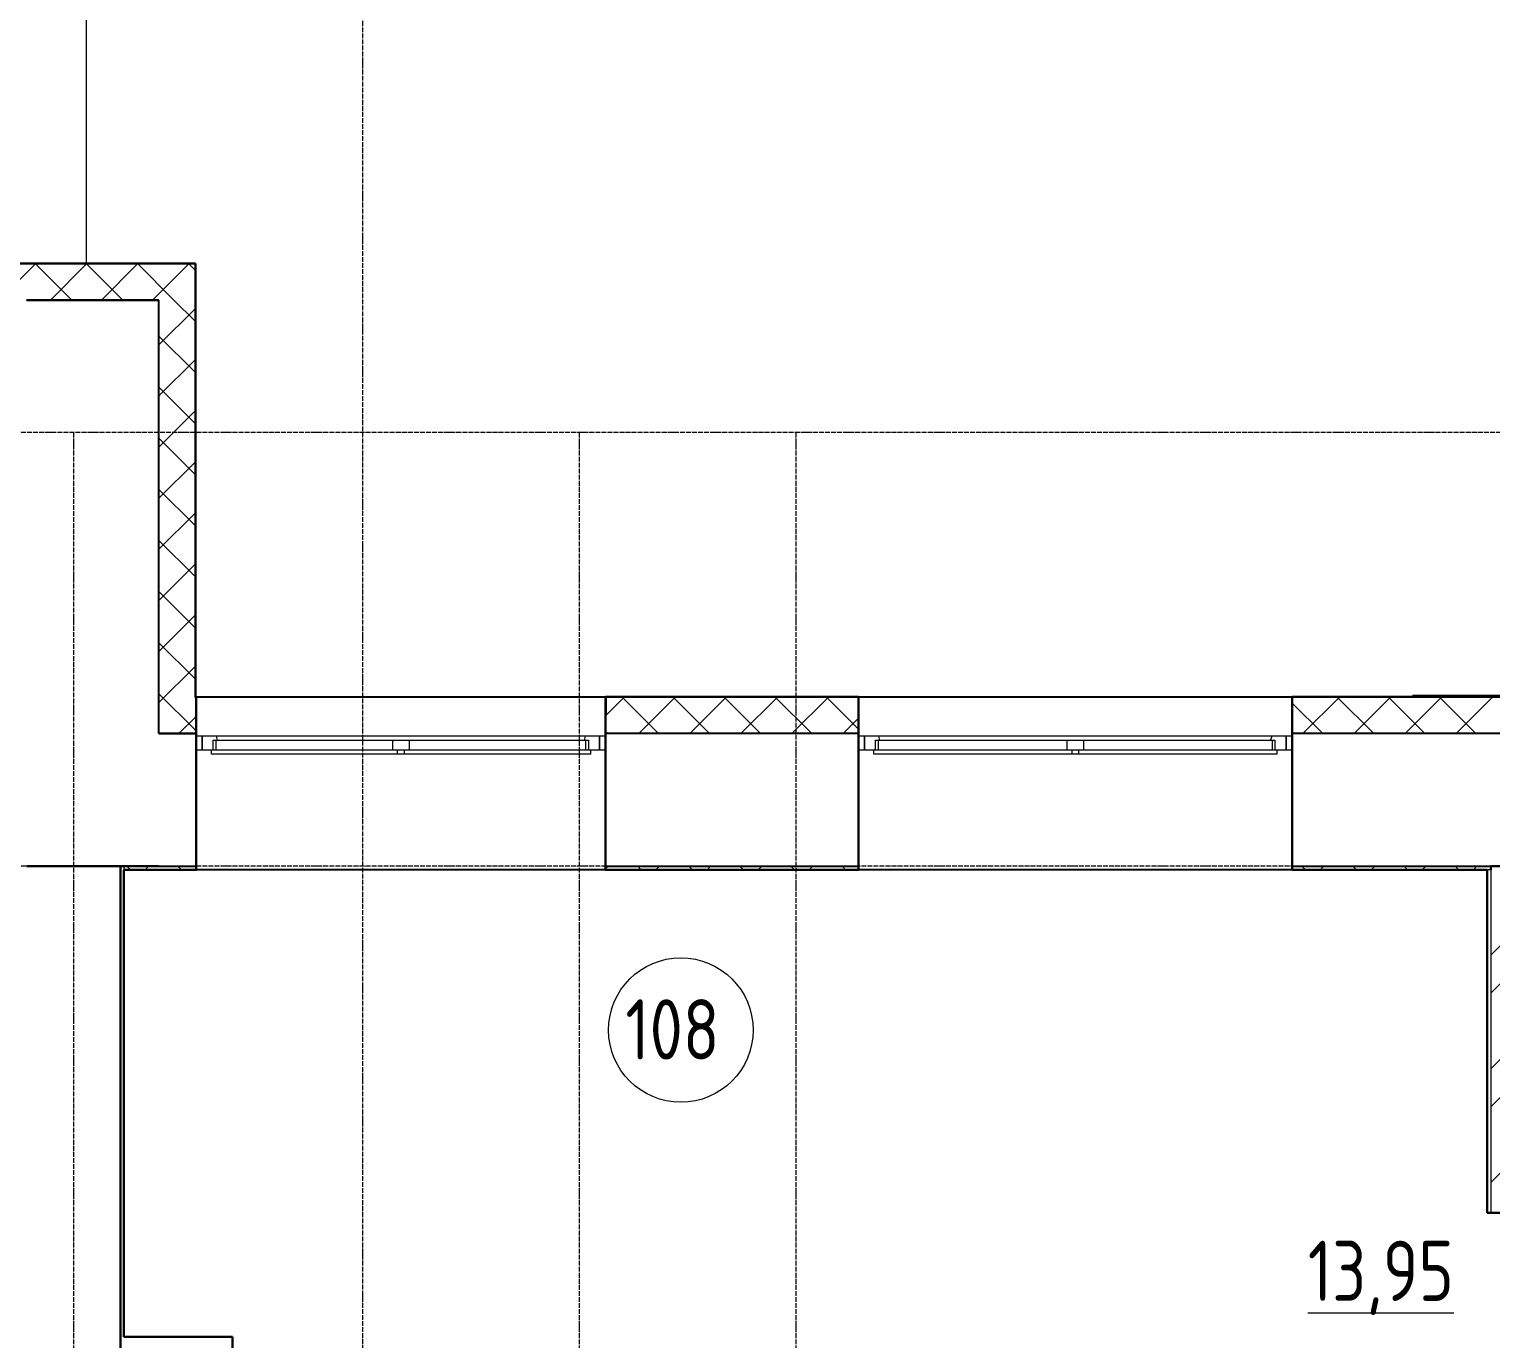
# Model space of a CAD drawing. Header units: millimetres. Extents: x -695119 to 412940, y -249585 to 622758.
# Drawn here: x 156680 to 162748, y -54133 to -48696 of the extents above; entities that cross this region are included whole.
import ezdxf

# ---------------------------------------------------------------- set-up
doc = ezdxf.new("R2010")
doc.units = ezdxf.units.MM
doc.linetypes.add('ADSK_Линия сетки', pattern=[25, 20, -2.5, 0, -2.5])
for name, color, linetype, lineweight in [('Каркас_Импост', 8, 'Continuous', 9), ('Марки помещений', 8, 'Continuous', 20), ('Окна', 252, 'Continuous', 9), ('Оси', 252, 'Continuous', 9), ('Перекрытия', 7, 'Continuous', 18), ('Стены разрез', 7, 'Continuous', 30), ('Стены штриховка', 7, 'Continuous', 9)]:
    doc.layers.add(name, color=color, linetype=linetype, lineweight=lineweight)
doc.layers.add('Стены', color=194, linetype='Continuous')
doc.styles.add('GOST 2.304 type A_1', font='', dxfattribs={"height": 350})
doc.styles.get('GOST 2.304 type A_1').set_extended_font_data('GOST 2.304 type A')

# ---------------------------------------------------------------- blocks, each defined once
blk = doc.blocks.new('1 этаж')
at = {"layer": 'Каркас_Импост', "color": 251, "lineweight": 18, "true_color": 0x636466}
for p, q in [((-17361.4, -132807.4), (-17420.8, -132807.4)), ((-17420.8, -132807.4), (-17420.8, -132865.4)), ((-17374.8, -132865.4), (-17374.8, -132824.4)), ((-17374.8, -132824.4), (-17362.8, -132824.4)), ((-17356.8, -132824.4), (-17361.4, -132807.4)), ((-15830.2, -132807.4), (-15834.8, -132824.4)), ((-15770.8, -132807.4), (-15830.2, -132807.4)), ((-15828.8, -132824.4), (-15816.8, -132824.4)), ((-15816.8, -132824.4), (-15816.8, -132865.4)), ((-15770.8, -132865.4), (-15770.8, -132807.4)), ((-14611.4, -132807.4), (-14670.8, -132807.4)), ((-14670.8, -132807.4), (-14670.8, -132865.4)), ((-14624.8, -132865.4), (-14624.8, -132824.4)), ((-14624.8, -132824.4), (-14612.8, -132824.4)), ((-14606.8, -132824.4), (-14611.4, -132807.4)), ((-12980.2, -132807.4), (-12984.8, -132824.4)), ((-12920.8, -132807.4), (-12980.2, -132807.4)), ((-12978.8, -132824.4), (-12966.8, -132824.4)), ((-12966.8, -132824.4), (-12966.8, -132865.4)), ((-12920.8, -132865.4), (-12920.8, -132807.4)), ((-17420.8, -132865.4), (-17382.8, -132865.4)), ((-15808.8, -132865.4), (-15770.8, -132865.4)), ((-14670.8, -132865.4), (-14632.8, -132865.4)), ((-12958.8, -132865.4), (-12920.8, -132865.4))]:
    blk.add_line(p, q, dxfattribs=at)
at = {"layer": 'Каркас_Импост', "color": 251, "true_color": 0x636466}
for p, q in [((-17362.8, -132824.4), (-16630.8, -132824.4)), ((-17362.8, -132865.4), (-17362.8, -132824.4)), ((-15830.2, -132807.4), (-17361.4, -132807.4)), ((-16630.8, -132824.4), (-16560.8, -132824.4)), ((-16630.8, -132824.4), (-16630.8, -132865.4)), ((-16560.8, -132824.4), (-15828.8, -132824.4)), ((-16560.8, -132865.4), (-16560.8, -132824.4)), ((-15828.8, -132824.4), (-15828.8, -132865.4)), ((-14612.8, -132824.4), (-13830.8, -132824.4)), ((-14612.8, -132865.4), (-14612.8, -132824.4)), ((-12980.2, -132807.4), (-14611.4, -132807.4)), ((-13830.8, -132824.4), (-13760.8, -132824.4)), ((-13830.8, -132824.4), (-13830.8, -132865.4)), ((-13760.8, -132824.4), (-12978.8, -132824.4)), ((-13760.8, -132865.4), (-13760.8, -132824.4)), ((-12978.8, -132824.4), (-12978.8, -132865.4)), ((-17382.8, -132865.4), (-16610.8, -132865.4)), ((-17382.8, -132882.4), (-17382.8, -132865.4)), ((-16610.8, -132882.4), (-17382.8, -132882.4)), ((-16610.8, -132865.4), (-16580.8, -132865.4)), ((-16610.8, -132865.4), (-16610.8, -132882.4)), ((-16580.8, -132882.4), (-16610.8, -132882.4)), ((-16580.8, -132865.4), (-15808.8, -132865.4)), ((-16580.8, -132882.4), (-16580.8, -132865.4)), ((-15808.8, -132882.4), (-16580.8, -132882.4)), ((-15808.8, -132865.4), (-15808.8, -132882.4)), ((-14632.8, -132865.4), (-13810.8, -132865.4)), ((-14632.8, -132882.4), (-14632.8, -132865.4)), ((-13810.8, -132882.4), (-14632.8, -132882.4)), ((-13810.8, -132865.4), (-13780.8, -132865.4)), ((-13810.8, -132865.4), (-13810.8, -132882.4)), ((-13780.8, -132882.4), (-13810.8, -132882.4)), ((-13780.8, -132865.4), (-12958.8, -132865.4)), ((-13780.8, -132882.4), (-13780.8, -132865.4)), ((-12958.8, -132882.4), (-13780.8, -132882.4)), ((-12958.8, -132865.4), (-12958.8, -132882.4))]:
    blk.add_line(p, q, dxfattribs=at)
at = {"layer": 'Марки помещений', "color": 251, "true_color": 0x636466}
blk.add_circle((-15433.5, -134028.2), 300, dxfattribs=at)
at = {"layer": 'Окна', "color": 251, "true_color": 0x636466}
for p, q in [((-17420.8, -132807.4), (-17445.8, -132807.4)), ((-17420.8, -132865.4), (-17420.8, -132807.4)), ((-15745.8, -132807.4), (-15770.8, -132807.4)), ((-15770.8, -132807.4), (-15770.8, -132865.4)), ((-14670.8, -132807.4), (-14695.8, -132807.4)), ((-14670.8, -132865.4), (-14670.8, -132807.4)), ((-12895.8, -132807.4), (-12920.8, -132807.4)), ((-12920.8, -132807.4), (-12920.8, -132865.4)), ((-17445.8, -132865.4), (-17420.8, -132865.4)), ((-15770.8, -132865.4), (-15745.8, -132865.4)), ((-14695.8, -132865.4), (-14670.8, -132865.4)), ((-12920.8, -132865.4), (-12895.8, -132865.4))]:
    blk.add_line(p, q, dxfattribs=at)
at = {"layer": 'Оси', "color": 251, "linetype": 'ADSK_Линия сетки', "true_color": 0x636466}
for p, q in [((-16755.8, -96281.4), (-16755.8, -160943.1)), ((4311.5, -131547.4), (-72628.1, -131547.4)), ((-17955.8, -131547.4), (-17955.8, -160943.1)), ((-15855.8, -131547.4), (-15855.8, -159673.1)), ((-14955.8, -131547.4), (-14955.8, -159673.1)), ((4311.5, -133347.4), (-72628.1, -133347.4))]:
    blk.add_line(p, q, dxfattribs=at)
at = {"layer": 'Перекрытия', "color": 251, "true_color": 0x636466}
blk.add_line((-17900.8, -130845.4), (-17900.8, -129345.4), dxfattribs=at)
at = {"layer": 'Стены', "color": 251, "true_color": 0x636466}
for p, q in [((-17600.8, -132797.4), (-17600.8, -130997.4)), ((-17445.8, -132645.4), (-15745.8, -132645.4)), ((-14695.8, -132645.4), (-12895.8, -132645.4)), ((-17445.8, -132797.4), (-17448.8, -132797.4)), ((-14695.8, -132797.4), (-15745.8, -132797.4)), ((-11895.8, -132797.4), (-12895.8, -132797.4)), ((-17600.8, -133347.4), (-17445.8, -133347.4)), ((-15745.8, -133362.4), (-17445.8, -133362.4)), ((-15745.8, -133347.4), (-14695.8, -133347.4)), ((-12895.8, -133362.4), (-14695.8, -133362.4)), ((-12895.8, -133347.4), (-12070.8, -133347.4))]:
    blk.add_line(p, q, dxfattribs=at)
at = {"layer": 'Стены разрез', "color": 251, "true_color": 0x636466}
for p, q in [((-17448.8, -130845.4), (-18250.8, -130845.4)), ((-17448.8, -132645.4), (-17448.8, -130845.4)), ((-17600.8, -130997.4), (-18150.8, -130997.4)), ((-17445.8, -132645.4), (-17448.8, -132645.4)), ((-17445.8, -133362.4), (-17445.8, -132645.4)), ((-15745.8, -132645.4), (-15745.8, -133362.4)), ((-14695.8, -132645.4), (-15745.8, -132645.4)), ((-14695.8, -133362.4), (-14695.8, -132645.4)), ((-12895.8, -132645.4), (-12895.8, -133362.4)), ((-11895.8, -132645.4), (-12895.8, -132645.4)), ((-11895.8, -132640.4), (-12395.8, -132640.4)), ((-12395.8, -132640.4), (-12395.8, -132645.4)), ((-17448.8, -132797.4), (-17600.8, -132797.4)), ((-17760.8, -133347.4), (-18150.8, -133347.4)), ((-17600.8, -133347.4), (-17760.8, -133347.4)), ((-17760.8, -133347.4), (-17760.8, -139692.4)), ((-17745.8, -133362.4), (-17445.8, -133362.4)), ((-17745.8, -135302.4), (-17745.8, -133362.4)), ((-15745.8, -133362.4), (-14695.8, -133362.4)), ((-12895.8, -133362.4), (-12085.8, -133362.4)), ((-12085.8, -133362.4), (-12085.8, -134787.4)), ((-12070.8, -133347.4), (-12070.8, -133362.4)), ((-11935.8, -133347.4), (-12070.8, -133347.4)), ((-12085.8, -134787.4), (-12000.8, -134787.4)), ((-17295.8, -135302.4), (-17745.8, -135302.4)), ((-17295.8, -135872.4), (-17295.8, -135302.4))]:
    blk.add_line(p, q, dxfattribs=at)
at = {"layer": 'Стены разрез', "color": 251, "linetype": 'Continuous', "lineweight": 9, "true_color": 0x636466}
for p, q in [((-18248.8, -130982.9), (-18113.3, -130847.4)), ((-17962.8, -130997.4), (-18112.8, -130847.4)), ((-18097.4, -130846), (-18063.9, -130846)), ((-18051.1, -130997.4), (-17901.1, -130847.4)), ((-17750.7, -130997.4), (-17900.7, -130847.4)), ((-17894.2, -130846), (-17860.7, -130846)), ((-17839, -130997.4), (-17689, -130847.4)), ((-17538.6, -130997.4), (-17688.6, -130847.4)), ((-17626.9, -130997.4), (-17476.9, -130847.4)), ((-17489.9, -130847.4), (-17491.1, -130845.4)), ((-17450.8, -130873), (-17476.4, -130847.4)), ((-17450.8, -131085.1), (-17538.6, -130997.4)), ((-17600.8, -131183.4), (-17450.8, -131033.4)), ((-17450.8, -131297.3), (-17600.8, -131147.3)), ((-17600.8, -131395.6), (-17450.8, -131245.6)), ((-17450.8, -131509.4), (-17600.8, -131359.4)), ((-17600.8, -131607.7), (-17450.8, -131457.7)), ((-17450.8, -131721.5), (-17600.8, -131571.5)), ((-17600.8, -131819.8), (-17450.8, -131669.8)), ((-17450.8, -131933.7), (-17600.8, -131783.7)), ((-17600.8, -132032), (-17450.8, -131882)), ((-17450.8, -132145.8), (-17600.8, -131995.8)), ((-17600.8, -132244.1), (-17450.8, -132094.1)), ((-17450.8, -132357.9), (-17600.8, -132207.9)), ((-17600.8, -132456.2), (-17450.8, -132306.2)), ((-17448.8, -132341), (-17450.8, -132337.6)), ((-17450.8, -132570.1), (-17600.8, -132420.1)), ((-17600.8, -132668.4), (-17450.8, -132518.4)), ((-17450.8, -132782.2), (-17600.8, -132632.2)), ((-15743.8, -132652.6), (-15745.8, -132649.1)), ((-15743.8, -132720.6), (-15670.6, -132647.4)), ((-15526.4, -132797.4), (-15676.4, -132647.4)), ((-15608.5, -132797.4), (-15458.5, -132647.4)), ((-15314.3, -132797.4), (-15464.3, -132647.4)), ((-15396.4, -132797.4), (-15246.4, -132647.4)), ((-15102.2, -132797.4), (-15252.2, -132647.4)), ((-15184.2, -132797.4), (-15034.2, -132647.4)), ((-15135.2, -132645.4), (-15136.4, -132647.4)), ((-14890, -132797.4), (-15040, -132647.4)), ((-14972.1, -132797.4), (-14822.1, -132647.4)), ((-14695.8, -132779.5), (-14827.9, -132647.4)), ((-12850.8, -132797.4), (-12700.8, -132647.4)), ((-12556.6, -132797.4), (-12706.6, -132647.4)), ((-12638.6, -132797.4), (-12488.6, -132647.4)), ((-12344.5, -132797.4), (-12494.5, -132647.4)), ((-12426.5, -132797.4), (-12276.5, -132647.4)), ((-12316.7, -132640.4), (-12318.4, -132643.4)), ((-12132.3, -132797.4), (-12282.3, -132647.4)), ((-12214.4, -132797.4), (-12064.4, -132647.4)), ((-15745.8, -132674.8), (-15743.8, -132674.8)), ((-12895.8, -132674.8), (-12893.8, -132674.8)), ((-12768.7, -132797.4), (-12893.8, -132672.3)), ((-17517.7, -132797.4), (-17450.8, -132730.5)), ((-17450.8, -132730.5), (-17445.8, -132725.5)), ((-15745.8, -132722.6), (-15744.6, -132721.4)), ((-14760, -132797.4), (-14695.8, -132733.2)), ((-17445.8, -132787.2), (-17450.8, -132782.2)), ((-15738.6, -132797.4), (-15745.8, -132790.1)), ((-17719.2, -133362.4), (-17734.2, -133347.4)), ((-17658.4, -133362.4), (-17643.4, -133347.4)), ((-17507, -133362.4), (-17522, -133347.4)), ((-17446.3, -133362.4), (-17445.8, -133361.9)), ((-15745.8, -133358.9), (-15734.2, -133347.4)), ((-15597.8, -133362.4), (-15612.8, -133347.4)), ((-15537.1, -133362.4), (-15522.1, -133347.4)), ((-15385.7, -133362.4), (-15400.7, -133347.4)), ((-15325, -133362.4), (-15310, -133347.4)), ((-15173.6, -133362.4), (-15188.6, -133347.4)), ((-15112.8, -133362.4), (-15097.8, -133347.4)), ((-14961.4, -133362.4), (-14976.4, -133347.4)), ((-14900.7, -133362.4), (-14885.7, -133347.4)), ((-14749.3, -133362.4), (-14764.3, -133347.4)), ((-12840.1, -133362.4), (-12855.1, -133347.4)), ((-12779.4, -133362.4), (-12764.4, -133347.4)), ((-12628, -133362.4), (-12643, -133347.4)), ((-12567.2, -133362.4), (-12552.2, -133347.4)), ((-12415.9, -133362.4), (-12430.9, -133347.4)), ((-12355.1, -133362.4), (-12340.1, -133347.4)), ((-12203.7, -133362.4), (-12218.7, -133347.4)), ((-12143, -133362.4), (-12128, -133347.4)), ((-12070.8, -133717.6), (-11950.8, -133597.6)), ((-12070.8, -133874.8), (-11950.8, -133754.8)), ((-12070.8, -134189.1), (-11950.8, -134069.1)), ((-12070.8, -134346.3), (-11950.8, -134226.3)), ((-12070.8, -134660.6), (-11950.8, -134540.6))]:
    blk.add_line(p, q, dxfattribs=at)
at = {"layer": 'Стены штриховка', "color": 251, "true_color": 0x636466}
for p, q in [((-17448.8, -130847.4), (-18248.8, -130847.4)), ((-17450.8, -132647.4), (-17450.8, -130845.4)), ((-17447.8, -132647.4), (-17450.8, -132647.4)), ((-17448.8, -132645.4), (-17448.8, -132647.4)), ((-17447.8, -132721.4), (-17447.8, -132647.4)), ((-14697.8, -132647.4), (-15743.8, -132647.4)), ((-15743.8, -132647.4), (-15743.8, -132721.4)), ((-14697.8, -132721.4), (-14697.8, -132647.4)), ((-11897.8, -132647.4), (-12893.8, -132647.4)), ((-12893.8, -132647.4), (-12893.8, -132721.4)), ((-17447.8, -132721.4), (-17445.8, -132721.4)), ((-15745.8, -132721.4), (-15743.8, -132721.4)), ((-14697.8, -132721.4), (-14695.8, -132721.4)), ((-12895.8, -132721.4), (-12893.8, -132721.4)), ((-17745.8, -133347.4), (-17745.8, -133362.4)), ((-12070.8, -133362.4), (-12085.8, -133362.4)), ((-12070.8, -133362.4), (-12070.8, -134787.4))]:
    blk.add_line(p, q, dxfattribs=at)
at = {"layer": 'Марки помещений', "color": 251, "true_color": 0x636466, "style": 'GOST 2.304 type A_1'}
for s, p in [('108', (-15664, -134150.5)), ('%%U13,95', (-12830.3, -135152.8))]:
    blk.add_text(s, height=250, dxfattribs=at).set_placement(p)

msp = doc.modelspace()

# ---------------------------------------------------------------- block references
msp.add_blockref('1 этаж', (174819.19, 81176.937))

doc.saveas('drawing.dxf')
